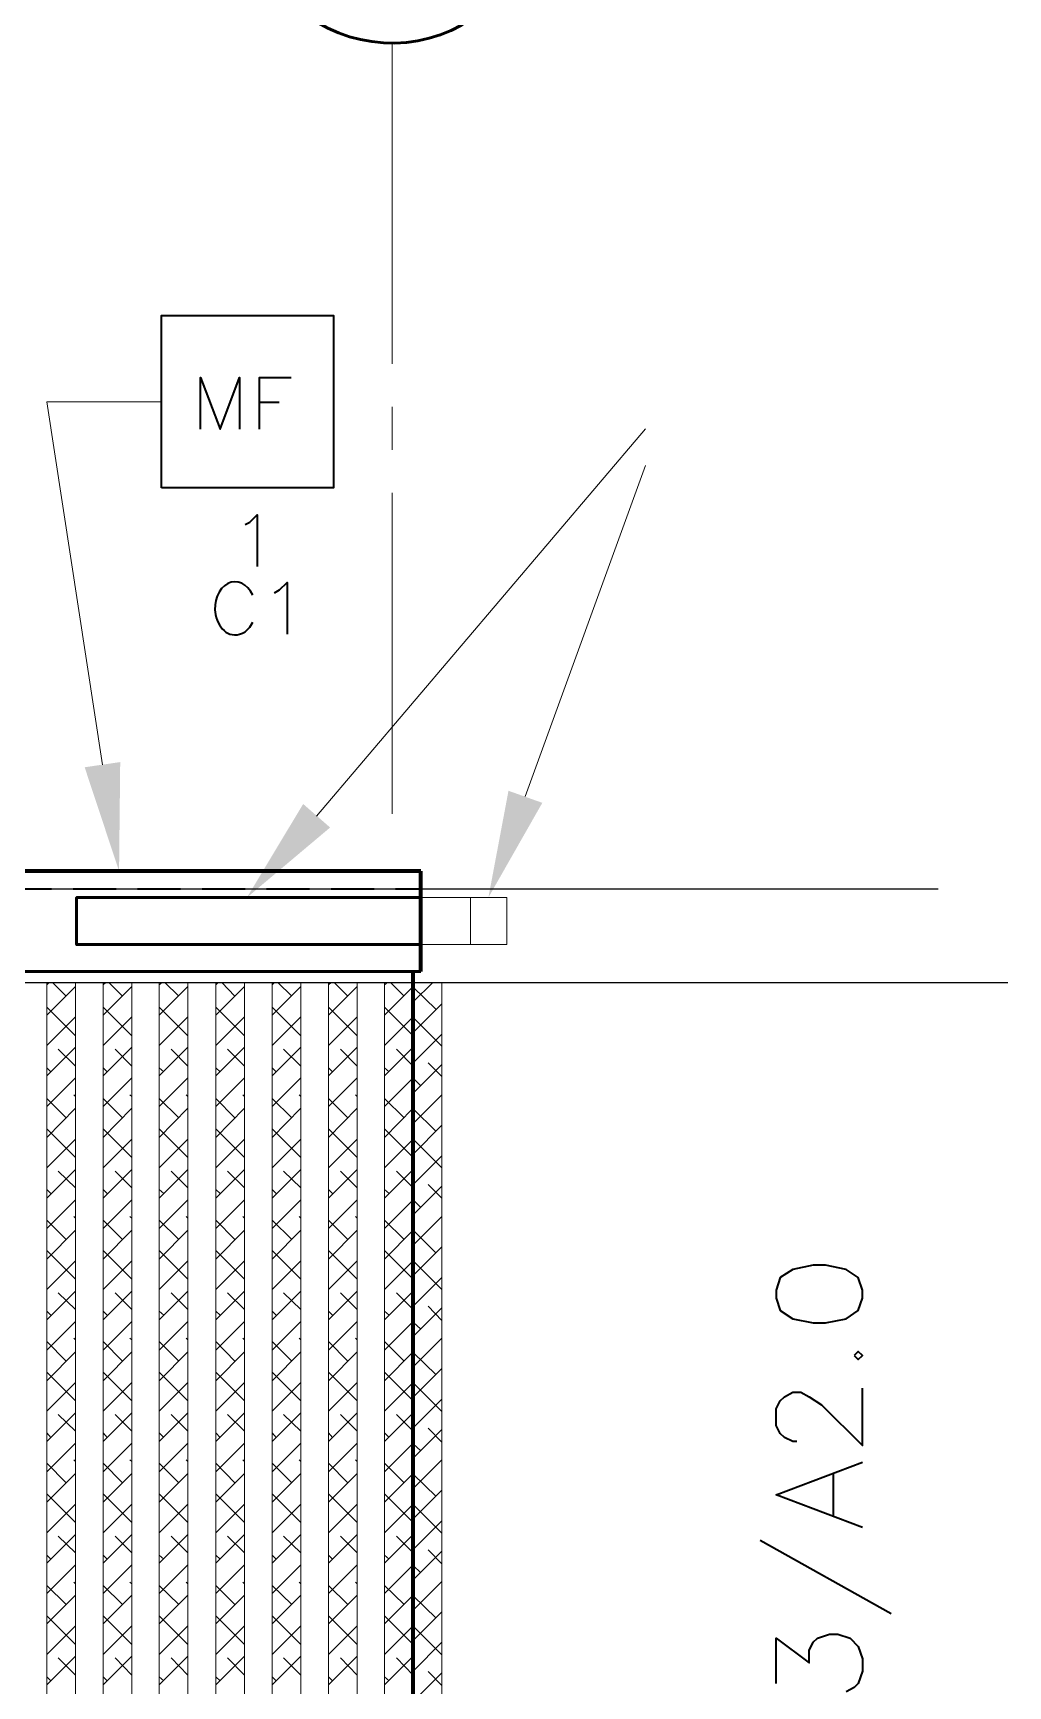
# Model space of a CAD drawing. Header units: inches. Extents: x 5 to 516, y -193 to 129.
# Drawn here: x 132.38 to 138.05, y -84.12 to -74.52 of the extents above; entities that cross this region are included whole.
import ezdxf

# ---------------------------------------------------------------- set-up
doc = ezdxf.new("R2010")
doc.units = ezdxf.units.IN
doc.header["$MEASUREMENT"] = 0
for name, color, linetype in [('Highlight', 210, 'Continuous'), ('PDF4_Geometry', 7, 'Continuous'), ('PDF4_Solid Fills', 7, 'Continuous')]:
    doc.layers.add(name, color=color, linetype=linetype)

msp = doc.modelspace()

# ---------------------------------------------------------------- linework, layer by layer
at = {"layer": 'Highlight'}
for p, q in [((23.3387434, -79.4896516), (137.6392915, -79.4896516)), ((23.3387518, -80.0329832), (138.0451299, -80.0329832))]:
    msp.add_line(p, q, dxfattribs=at)
at = {"layer": 'PDF4_Geometry', "lineweight": 15}
for points in [[(134.4654256, -76.43965), (134.4654256, -74.5763164)], [(132.7820928, -78.7696503), (132.4587595, -76.6596501), (133.1254262, -76.6596501)], [(134.4654256, -76.93965), (134.4654256, -76.68965)], [(134.0254248, -79.0663185), (135.9387583, -76.8163183)], [(135.2387581, -78.9529829), (135.9387581, -77.0296495)], [(134.4654256, -79.0529823), (134.4654256, -77.1896487)], [(134.9220907, -79.8129819), (134.9220907, -79.5396486)]]:
    msp.add_lwpolyline(points, dxfattribs=at)
at = {"layer": 'PDF4_Geometry', "lineweight": 35}
for points in [[(133.1254258, -77.1596478), (133.1254258, -76.1596478), (134.1254259, -76.1596478), (134.1254259, -77.1596478)], [(136.698759, -81.8663167), (136.7220923, -81.93965), (136.7954256, -81.9863167), (136.9120923, -82.00965), (136.9854256, -82.00965), (137.1054257, -81.9863167), (137.1754257, -81.93965), (137.198759, -81.8663167), (137.198759, -81.81965), (137.1754257, -81.7463166), (137.1054257, -81.69965), (136.9854256, -81.6763166), (136.9120923, -81.6763166), (136.7954256, -81.69965), (136.7220923, -81.7463166), (136.698759, -81.81965)], [(137.1520917, -82.19965), (137.175425, -82.2229833), (137.1987584, -82.19965), (137.175425, -82.1763167)]]:
    msp.add_lwpolyline(points, close=True, dxfattribs=at)
for points in [[(133.3520917, -76.8196481), (133.3520917, -76.5196481), (133.4654251, -76.8196481), (133.5787584, -76.5196481), (133.5787584, -76.8196481)], [(133.6954264, -76.8196481), (133.6954264, -76.5196481), (133.8787597, -76.5196481)], [(133.6954264, -76.6629844), (133.8087597, -76.6629844)], [(133.612093, -77.3729827), (133.6387597, -77.3596494), (133.682093, -77.316316), (133.682093, -77.616316)], [(133.7820929, -77.7696502), (133.8120929, -77.7529835), (133.8554262, -77.7096502), (133.8554262, -78.0096502)], [(133.6120913, -77.9963163), (133.6387579, -77.9696497), (133.6554246, -77.9396497)], [(132.2354246, -79.4896516), (132.4854246, -79.4896516)], [(132.6120929, -79.4896516), (132.862093, -79.4896516)], [(132.9854247, -79.4896516), (133.2354247, -79.4896516)], [(133.362093, -79.4896516), (133.612093, -79.4896516)], [(133.7354247, -79.4896516), (133.9854248, -79.4896516)], [(134.1120931, -79.4896516), (134.3620931, -79.4896516)], [(134.4854248, -79.4896516), (134.6320915, -79.4896516)], [(136.8187583, -82.6996501), (136.795425, -82.6996501), (136.745425, -82.6763167), (136.7220916, -82.6529834), (136.6987583, -82.6063167), (136.6987583, -82.50965), (136.7220916, -82.4629834), (136.745425, -82.43965), (136.795425, -82.4129834), (136.8420917, -82.4129834), (136.8887583, -82.43965), (136.9620917, -82.4863167), (137.1987584, -82.7229834), (137.1987584, -82.38965)], [(137.198759, -83.1996501), (136.698759, -83.0096501), (137.198759, -82.8196501)], [(137.0320923, -83.1296495), (137.0320923, -82.8896495)], [(136.6054252, -83.2729838), (137.3654252, -83.6996505)], [(136.698759, -84.1063172), (136.698759, -83.8429839), (136.888759, -83.9863172), (136.888759, -83.9129839), (136.9120923, -83.8663172), (136.938759, -83.8429839), (137.008759, -83.8196505), (137.0554257, -83.8196505), (137.128759, -83.8429839), (137.1754257, -83.8896506), (137.198759, -83.9629839), (137.198759, -84.0329839), (137.1754257, -84.1063172), (137.1520923, -84.1296506), (137.1054257, -84.1529839)]]:
    msp.add_lwpolyline(points, dxfattribs=at)
at = {"layer": 'PDF4_Geometry', "lineweight": 70}
for points in [[(134.6320923, -79.969649), (134.6320923, -79.3863156), (26.9620804, -79.3863156)], [(134.5887573, -98.116318), (134.5887573, -98.2829846), (134.5887573, -79.969649)]]:
    msp.add_lwpolyline(points, dxfattribs=at)
at = {"layer": 'PDF4_Geometry', "lineweight": 50}
msp.add_lwpolyline([(134.6320923, -79.5396495), (134.6320923, -79.8129829), (132.6320921, -79.8129829), (132.6320921, -79.5396495)], close=True, dxfattribs=at)
at = {"layer": 'PDF4_Geometry', "lineweight": 15}
for points in [[(134.6320923, -79.8129829), (134.6320923, -79.5396495), (135.1320923, -79.5396495), (135.1320923, -79.8129829)], [(132.6254257, -97.7829846), (132.6254257, -80.0329832), (132.4587591, -80.0329832), (132.4587591, -97.7829846)], [(132.9520927, -97.7829846), (132.9520927, -80.0329832), (132.785426, -80.0329832), (132.785426, -97.7829846)], [(133.2787597, -97.7829846), (133.2787597, -80.0329832), (133.112093, -80.0329832), (133.112093, -97.7829846)], [(133.6087581, -97.7829846), (133.6087581, -80.0329832), (133.4420915, -80.0329832), (133.4420915, -97.7829846)], [(133.9354251, -97.7829846), (133.9354251, -80.0329832), (133.7687584, -80.0329832), (133.7687584, -97.7829846)], [(134.2620921, -97.7829846), (134.2620921, -80.0329832), (134.0954254, -80.0329832), (134.0954254, -97.7829846)], [(134.5887573, -97.7829846), (134.5887573, -80.0329832), (134.4220907, -80.0329832), (134.4220907, -97.7829846)], [(134.755424, -97.7829846), (134.755424, -80.0329832), (134.5887573, -80.0329832), (134.5887573, -97.7829846)]]:
    msp.add_lwpolyline(points, close=True, dxfattribs=at)
at = {"layer": 'PDF4_Geometry', "lineweight": 50}
msp.add_lwpolyline([(134.6320923, -79.969649), (26.9620804, -79.969649)], dxfattribs=at)
at = {"layer": 'PDF4_Geometry', "color": 8, "lineweight": 15, "true_color": 0x808080}
for points in [[(132.4587591, -80.046316), (132.4720924, -80.0329826)], [(132.4587591, -80.2229822), (132.6254257, -80.0563156)], [(132.5720912, -80.1129833), (132.4920912, -80.0329833)], [(132.785426, -80.046316), (132.8020927, -80.0329826)], [(132.785426, -80.2229822), (132.9520927, -80.0563156)], [(132.8987581, -80.1129833), (132.8187581, -80.0329833)], [(133.112093, -80.046316), (133.1287597, -80.0329826)], [(133.112093, -80.2229822), (133.2787597, -80.0563156)], [(133.2254251, -80.1129833), (133.1454251, -80.0329833)], [(133.4420915, -80.046316), (133.4554248, -80.0329826)], [(133.4420915, -80.2229822), (133.6087581, -80.0563156)], [(133.5520921, -80.1129833), (133.4754254, -80.0329833)], [(133.7687584, -80.046316), (133.7820918, -80.0329826)], [(133.7687584, -80.2229822), (133.9354251, -80.0563156)], [(133.8820922, -80.1129833), (133.8020922, -80.0329833)], [(134.0954254, -80.046316), (134.1120921, -80.0329826)], [(134.0954254, -80.2229822), (134.2620921, -80.0563156)], [(134.2087592, -80.1129833), (134.1287592, -80.0329833)], [(134.4220907, -80.046316), (134.4387573, -80.0329826)], [(134.4220907, -80.2229822), (134.5887573, -80.0563156)], [(134.5354262, -80.1129833), (134.4554262, -80.0329833)], [(134.5887573, -80.1463153), (134.7020907, -80.032982)], [(134.722092, -80.1896503), (134.5887587, -80.0596502)], [(134.5887573, -80.322985), (134.755424, -80.1563183)], [(132.6254257, -80.3429841), (132.4587591, -80.1763175)], [(132.4587591, -80.3996519), (132.6254257, -80.2329852)], [(132.9520927, -80.3429841), (132.785426, -80.1763175)], [(132.785426, -80.3996519), (132.9520927, -80.2329852)], [(133.2787597, -80.3429841), (133.112093, -80.1763175)], [(133.112093, -80.3996519), (133.2787597, -80.2329852)], [(133.6087581, -80.3429841), (133.4420915, -80.1763175)], [(133.4420915, -80.3996519), (133.6087581, -80.2329852)], [(133.9354251, -80.3429841), (133.7687584, -80.1763175)], [(133.7687584, -80.3996519), (133.9354251, -80.2329852)], [(134.2620921, -80.3429841), (134.0954254, -80.1763175)], [(134.0954254, -80.3996519), (134.2620921, -80.2329852)], [(134.5887573, -80.3429841), (134.4220907, -80.1763175)], [(134.4220907, -80.3996519), (134.5887573, -80.2329852)], [(134.755424, -80.4029817), (134.5887573, -80.236315)], [(134.5887573, -80.4996512), (134.755424, -80.3329846)], [(132.4587591, -80.5763148), (132.6254257, -80.4096481)], [(132.6254257, -80.5196504), (132.5254257, -80.4196504)], [(132.785426, -80.5763148), (132.9520927, -80.4096481)], [(132.9520927, -80.5196504), (132.855426, -80.4196504)], [(133.112093, -80.5763148), (133.2787597, -80.4096481)], [(133.2787597, -80.5196504), (133.182093, -80.4196504)], [(133.4420915, -80.5763148), (133.6087581, -80.4096481)], [(133.6087581, -80.5196504), (133.5087581, -80.4196504)], [(133.7687584, -80.5763148), (133.9354251, -80.4096481)], [(133.9354251, -80.5196504), (133.8354251, -80.4196504)], [(134.0954254, -80.5763148), (134.2620921, -80.4096481)], [(134.2620921, -80.5196504), (134.1654254, -80.4196504)], [(134.4220907, -80.5763148), (134.5887573, -80.4096481)], [(134.5887573, -80.5196504), (134.4920907, -80.4196504)], [(132.4820914, -80.5529824), (132.4587581, -80.5296491)], [(132.8087584, -80.5529824), (132.7854251, -80.5296491)], [(133.1387586, -80.5529824), (133.1120919, -80.5296491)], [(133.4654255, -80.5529824), (133.4420922, -80.5296491)], [(133.7920925, -80.5529824), (133.7687592, -80.5296491)], [(134.1187595, -80.5529824), (134.0954261, -80.5296491)], [(134.4487596, -80.5529824), (134.422093, -80.5296491)], [(134.5887573, -80.6763175), (134.755424, -80.5096508)], [(134.755424, -80.5796514), (134.675424, -80.4996514)], [(132.4587591, -80.7529844), (132.6254257, -80.5863178)], [(132.785426, -80.7529844), (132.9520927, -80.5863178)], [(133.112093, -80.7529844), (133.2787597, -80.5863178)], [(133.4420915, -80.7529844), (133.6087581, -80.5863178)], [(133.7687584, -80.7529844), (133.9354251, -80.5863178)], [(134.0954254, -80.7529844), (134.2620921, -80.5863178)], [(134.4220907, -80.7529844), (134.5887573, -80.5863178)], [(134.6320923, -80.6329825), (134.588759, -80.5896492)], [(132.5720912, -80.8196484), (132.4587578, -80.7063151)], [(132.6254257, -80.6963167), (132.6154257, -80.6863167)], [(132.8987581, -80.8196484), (132.7854248, -80.7063151)], [(132.9520927, -80.6963167), (132.9420927, -80.6863167)], [(133.2254251, -80.8196484), (133.1120918, -80.7063151)], [(133.2787597, -80.6963167), (133.2687597, -80.6863167)], [(133.5520921, -80.8196484), (133.4420921, -80.7063151)], [(133.6087581, -80.6963167), (133.5987581, -80.6863167)], [(133.8820922, -80.8196484), (133.7687589, -80.7063151)], [(133.9354251, -80.6963167), (133.9254251, -80.6863167)], [(134.2087592, -80.8196484), (134.0954259, -80.7063151)], [(134.2620921, -80.6963167), (134.2520921, -80.6863167)], [(134.5354262, -80.8196484), (134.4220928, -80.7063151)], [(134.5887573, -80.6963167), (134.5787573, -80.6863167)], [(134.5887573, -80.8529838), (134.755424, -80.6863171)], [(132.4587591, -80.9329839), (132.6254257, -80.7629839)], [(132.785426, -80.9329839), (132.9520927, -80.7629839)], [(133.112093, -80.9329839), (133.2787597, -80.7629839)], [(133.4420915, -80.9329839), (133.6087581, -80.7629839)], [(133.7687584, -80.9329839), (133.9354251, -80.7629839)], [(134.0954254, -80.9329839), (134.2620921, -80.7629839)], [(134.4220907, -80.9329839), (134.5887573, -80.7629839)], [(134.722092, -80.8996519), (134.5887587, -80.7663186)], [(132.6254257, -81.0496492), (132.4587591, -80.8829826)], [(132.9520927, -81.0496492), (132.785426, -80.8829826)], [(133.2787597, -81.0496492), (133.112093, -80.8829826)], [(133.6087581, -81.0496492), (133.4420915, -80.8829826)], [(133.9354251, -81.0496492), (133.7687584, -80.8829826)], [(134.2620921, -81.0496492), (134.0954254, -80.8829826)], [(134.5887573, -81.0496492), (134.4220907, -80.8829826)], [(134.5887573, -81.0296501), (134.755424, -80.8629834)], [(132.4587591, -81.1096502), (132.6254257, -80.9429835)], [(132.785426, -81.1096502), (132.9520927, -80.9429835)], [(133.112093, -81.1096502), (133.2787597, -80.9429835)], [(133.4420915, -81.1096502), (133.6087581, -80.9429835)], [(133.7687584, -81.1096502), (133.9354251, -80.9429835)], [(134.0954254, -81.1096502), (134.2620921, -80.9429835)], [(134.755424, -81.1096502), (134.5887573, -80.9429835), (134.4220907, -81.1096502)], [(132.4587591, -81.2863165), (132.6254257, -81.1196498)], [(132.6254257, -81.2263155), (132.5254257, -81.1296488)], [(132.785426, -81.2863165), (132.9520927, -81.1196498)], [(132.9520927, -81.2263155), (132.855426, -81.1296488)], [(133.112093, -81.2863165), (133.2787597, -81.1196498)], [(133.2787597, -81.2263155), (133.182093, -81.1296488)], [(133.4420915, -81.2863165), (133.6087581, -81.1196498)], [(133.6087581, -81.2263155), (133.5087581, -81.1296488)], [(133.7687584, -81.2863165), (133.9354251, -81.1196498)], [(133.9354251, -81.2263155), (133.8354251, -81.1296488)], [(134.0954254, -81.2863165), (134.2620921, -81.1196498)], [(134.2620921, -81.2263155), (134.1654254, -81.1296488)], [(134.4220907, -81.2863165), (134.5887573, -81.1196498)], [(134.5887573, -81.2263155), (134.4920907, -81.1296488)], [(134.5887573, -81.2063163), (134.755424, -81.0396496)], [(134.5887573, -81.3829826), (134.755424, -81.2163159)], [(134.755424, -81.2863165), (134.675424, -81.2063165)], [(132.4820914, -81.2596509), (132.4587581, -81.2363176)], [(132.4587591, -81.4629827), (132.6254257, -81.2963161)], [(132.8087584, -81.2596509), (132.7854251, -81.2363176)], [(132.785426, -81.4629827), (132.9520927, -81.2963161)], [(133.1387586, -81.2596509), (133.1120919, -81.2363176)], [(133.112093, -81.4629827), (133.2787597, -81.2963161)], [(133.4420915, -81.4629827), (133.6087581, -81.2963161)], [(133.4654255, -81.2596509), (133.4420922, -81.2363176)], [(133.7687584, -81.4629827), (133.9354251, -81.2963161)], [(133.7920925, -81.2596509), (133.7687592, -81.2363176)], [(134.0954254, -81.4629827), (134.2620921, -81.2963161)], [(134.1187595, -81.2596509), (134.0954261, -81.2363176)], [(134.4220907, -81.4629827), (134.5887573, -81.2963161)], [(134.4487596, -81.2596509), (134.422093, -81.2363176)], [(134.6320923, -81.339651), (134.588759, -81.2963177)], [(132.5720912, -81.5263169), (132.4587578, -81.4129836)], [(132.6254257, -81.4029818), (132.6154257, -81.3929818)], [(132.8987581, -81.5263169), (132.7854248, -81.4129836)], [(132.9520927, -81.4029818), (132.9420927, -81.3929818)], [(133.2254251, -81.5263169), (133.1120918, -81.4129836)], [(133.2787597, -81.4029818), (133.2687597, -81.3929818)], [(133.5520921, -81.5263169), (133.4420921, -81.4129836)], [(133.6087581, -81.4029818), (133.5987581, -81.3929818)], [(133.8820922, -81.5263169), (133.7687589, -81.4129836)], [(133.9354251, -81.4029818), (133.9254251, -81.3929818)], [(134.2087592, -81.5263169), (134.0954259, -81.4129836)], [(134.2620921, -81.4029818), (134.2520921, -81.3929818)], [(134.5354262, -81.5263169), (134.4220928, -81.4129836)], [(134.5887573, -81.4029818), (134.5787573, -81.3929818)], [(134.5887573, -81.5596489), (134.755424, -81.3929822)], [(132.4587591, -81.639649), (132.6254257, -81.4729823)], [(132.785426, -81.639649), (132.9520927, -81.4729823)], [(133.112093, -81.639649), (133.2787597, -81.4729823)], [(133.4420915, -81.639649), (133.6087581, -81.4729823)], [(133.7687584, -81.639649), (133.9354251, -81.4729823)], [(134.0954254, -81.639649), (134.2620921, -81.4729823)], [(134.4220907, -81.639649), (134.5887573, -81.4729823)], [(134.722092, -81.606317), (134.5887587, -81.4729837)], [(132.6254257, -81.7563177), (132.4587591, -81.589651)], [(132.9520927, -81.7563177), (132.785426, -81.589651)], [(133.2787597, -81.7563177), (133.112093, -81.589651)], [(133.6087581, -81.7563177), (133.4420915, -81.589651)], [(133.9354251, -81.7563177), (133.7687584, -81.589651)], [(134.2620921, -81.7563177), (134.0954254, -81.589651)], [(134.5887573, -81.7563177), (134.4220907, -81.589651)], [(134.5887573, -81.7363151), (134.755424, -81.5696485)], [(132.4587591, -81.8163187), (132.6254257, -81.649652)], [(132.785426, -81.8163187), (132.9520927, -81.649652)], [(133.112093, -81.8163187), (133.2787597, -81.649652)], [(133.4420915, -81.8163187), (133.6087581, -81.649652)], [(133.7687584, -81.8163187), (133.9354251, -81.649652)], [(134.0954254, -81.8163187), (134.2620921, -81.649652)], [(134.755424, -81.8163187), (134.5887573, -81.649652), (134.4220907, -81.8163187)], [(134.5887573, -81.9129848), (134.755424, -81.7463181)], [(132.4587591, -81.9929816), (132.6254257, -81.8263149)], [(132.6254257, -81.932984), (132.5254257, -81.8363173)], [(132.785426, -81.9929816), (132.9520927, -81.8263149)], [(132.9520927, -81.932984), (132.855426, -81.8363173)], [(133.112093, -81.9929816), (133.2787597, -81.8263149)], [(133.2787597, -81.932984), (133.182093, -81.8363173)], [(133.4420915, -81.9929816), (133.6087581, -81.8263149)], [(133.6087581, -81.932984), (133.5087581, -81.8363173)], [(133.7687584, -81.9929816), (133.9354251, -81.8263149)], [(133.9354251, -81.932984), (133.8354251, -81.8363173)], [(134.0954254, -81.9929816), (134.2620921, -81.8263149)], [(134.2620921, -81.932984), (134.1654254, -81.8363173)], [(134.4220907, -81.9929816), (134.5887573, -81.8263149)], [(134.5887573, -81.932984), (134.4920907, -81.8363173)], [(132.4820914, -81.966316), (132.4587581, -81.9429826)], [(132.8087584, -81.966316), (132.7854251, -81.9429826)], [(133.1387586, -81.966316), (133.1120919, -81.9429826)], [(133.4654255, -81.966316), (133.4420922, -81.9429826)], [(133.7920925, -81.966316), (133.7687592, -81.9429826)], [(134.1187595, -81.966316), (134.0954261, -81.9429826)], [(134.4487596, -81.966316), (134.422093, -81.9429826)], [(134.5887573, -82.0896511), (134.755424, -81.9229844)], [(134.755424, -81.9963182), (134.675424, -81.9129848)], [(132.4587591, -82.1696512), (132.6254257, -82.0029845)], [(132.785426, -82.1696512), (132.9520927, -82.0029845)], [(133.112093, -82.1696512), (133.2787597, -82.0029845)], [(133.4420915, -82.1696512), (133.6087581, -82.0029845)], [(133.7687584, -82.1696512), (133.9354251, -82.0029845)], [(134.0954254, -82.1696512), (134.2620921, -82.0029845)], [(134.4220907, -82.1696512), (134.5887573, -82.0029845)], [(134.6320923, -82.0463161), (134.588759, -82.0063161)], [(132.5720912, -82.2329854), (132.4587578, -82.119652)], [(132.4587591, -82.3463175), (132.6254257, -82.1796508)], [(132.6254257, -82.1096503), (132.6154257, -82.0996503)], [(132.8987581, -82.2329854), (132.7854248, -82.119652)], [(132.785426, -82.3463175), (132.9520927, -82.1796508)], [(132.9520927, -82.1096503), (132.9420927, -82.0996503)], [(133.2254251, -82.2329854), (133.1120918, -82.119652)], [(133.112093, -82.3463175), (133.2787597, -82.1796508)], [(133.2787597, -82.1096503), (133.2687597, -82.0996503)], [(133.4420915, -82.3463175), (133.6087581, -82.1796508)], [(133.5520921, -82.2329854), (133.4420921, -82.119652)], [(133.6087581, -82.1096503), (133.5987581, -82.0996503)], [(133.7687584, -82.3463175), (133.9354251, -82.1796508)], [(133.8820922, -82.2329854), (133.7687589, -82.119652)], [(133.9354251, -82.1096503), (133.9254251, -82.0996503)], [(134.0954254, -82.3463175), (134.2620921, -82.1796508)], [(134.2087592, -82.2329854), (134.0954259, -82.119652)], [(134.2620921, -82.1096503), (134.2520921, -82.0996503)], [(134.4220907, -82.3463175), (134.5887573, -82.1796508)], [(134.5354262, -82.2329854), (134.4220928, -82.119652)], [(134.5887573, -82.1096503), (134.5787573, -82.0996503)], [(134.5887573, -82.2663174), (134.755424, -82.0996507)], [(134.722092, -82.3129821), (134.5887587, -82.1829821)], [(134.5887573, -82.4429836), (134.755424, -82.276317)], [(132.6254257, -82.4629828), (132.4587591, -82.2963161)], [(132.4587591, -82.5229838), (132.6254257, -82.3563171)], [(132.9520927, -82.4629828), (132.785426, -82.2963161)], [(132.785426, -82.5229838), (132.9520927, -82.3563171)], [(133.2787597, -82.4629828), (133.112093, -82.2963161)], [(133.112093, -82.5229838), (133.2787597, -82.3563171)], [(133.6087581, -82.4629828), (133.4420915, -82.2963161)], [(133.4420915, -82.5229838), (133.6087581, -82.3563171)], [(133.9354251, -82.4629828), (133.7687584, -82.2963161)], [(133.7687584, -82.5229838), (133.9354251, -82.3563171)], [(134.2620921, -82.4629828), (134.0954254, -82.2963161)], [(134.0954254, -82.5229838), (134.2620921, -82.3563171)], [(134.5887573, -82.4629828), (134.4220907, -82.2963161)], [(134.4220907, -82.5229838), (134.5887573, -82.3563171)], [(134.755424, -82.526317), (134.5887573, -82.3596503)], [(134.5887573, -82.6196499), (134.755424, -82.4529832)], [(132.4587591, -82.6996501), (132.6254257, -82.5329834)], [(132.6254257, -82.6396491), (132.5254257, -82.5429824)], [(132.785426, -82.6996501), (132.9520927, -82.5329834)], [(132.9520927, -82.6396491), (132.855426, -82.5429824)], [(133.112093, -82.6996501), (133.2787597, -82.5329834)], [(133.2787597, -82.6396491), (133.182093, -82.5429824)], [(133.4420915, -82.6996501), (133.6087581, -82.5329834)], [(133.6087581, -82.6396491), (133.5087581, -82.5429824)], [(133.7687584, -82.6996501), (133.9354251, -82.5329834)], [(133.9354251, -82.6396491), (133.8354251, -82.5429824)], [(134.0954254, -82.6996501), (134.2620921, -82.5329834)], [(134.2620921, -82.6396491), (134.1654254, -82.5429824)], [(134.4220907, -82.6996501), (134.5887573, -82.5329834)], [(134.5887573, -82.6396491), (134.4920907, -82.5429824)], [(132.4820914, -82.6763177), (132.4587581, -82.649651)], [(132.8087584, -82.6763177), (132.7854251, -82.649651)], [(133.1387586, -82.6763177), (133.1120919, -82.649651)], [(133.4654255, -82.6763177), (133.4420922, -82.649651)], [(133.7920925, -82.6763177), (133.7687592, -82.649651)], [(134.1187595, -82.6763177), (134.0954261, -82.649651)], [(134.4487596, -82.6763177), (134.422093, -82.649651)], [(134.5887573, -82.7963162), (134.755424, -82.6296495)], [(134.755424, -82.7029832), (134.675424, -82.6229832)], [(132.4587591, -82.8763163), (132.6254257, -82.7096496)], [(132.785426, -82.8763163), (132.9520927, -82.7096496)], [(133.112093, -82.8763163), (133.2787597, -82.7096496)], [(133.4420915, -82.8763163), (133.6087581, -82.7096496)], [(133.7687584, -82.8763163), (133.9354251, -82.7096496)], [(134.0954254, -82.8763163), (134.2620921, -82.7096496)], [(134.4220907, -82.8763163), (134.5887573, -82.7096496)], [(134.6320923, -82.7529846), (134.588759, -82.7129846)], [(132.5720912, -82.9396505), (132.4587578, -82.8263171)], [(132.6254257, -82.8163188), (132.6154257, -82.8063188)], [(132.8987581, -82.9396505), (132.7854248, -82.8263171)], [(132.9520927, -82.8163188), (132.9420927, -82.8063188)], [(133.2254251, -82.9396505), (133.1120918, -82.8263171)], [(133.2787597, -82.8163188), (133.2687597, -82.8063188)], [(133.5520921, -82.9396505), (133.4420921, -82.8263171)], [(133.6087581, -82.8163188), (133.5987581, -82.8063188)], [(133.8820922, -82.9396505), (133.7687589, -82.8263171)], [(133.9354251, -82.8163188), (133.9254251, -82.8063188)], [(134.2087592, -82.9396505), (134.0954259, -82.8263171)], [(134.2620921, -82.8163188), (134.2520921, -82.8063188)], [(134.5354262, -82.9396505), (134.4220928, -82.8263171)], [(134.5887573, -82.8163188), (134.5787573, -82.8063188)], [(134.5887573, -82.9729825), (134.755424, -82.8063158)], [(132.4587591, -83.0529826), (132.6254257, -82.8863159)], [(132.785426, -83.0529826), (132.9520927, -82.8863159)], [(133.112093, -83.0529826), (133.2787597, -82.8863159)], [(133.4420915, -83.0529826), (133.6087581, -82.8863159)], [(133.7687584, -83.0529826), (133.9354251, -82.8863159)], [(134.0954254, -83.0529826), (134.2620921, -82.8863159)], [(134.4220907, -83.0529826), (134.5887573, -82.8863159)], [(134.722092, -83.0196506), (134.5887587, -82.8896506)], [(132.6254257, -83.1696513), (132.4587591, -83.0029846)], [(132.9520927, -83.1696513), (132.785426, -83.0029846)], [(133.2787597, -83.1696513), (133.112093, -83.0029846)], [(133.6087581, -83.1696513), (133.4420915, -83.0029846)], [(133.9354251, -83.1696513), (133.7687584, -83.0029846)], [(134.2620921, -83.1696513), (134.0954254, -83.0029846)], [(134.5887573, -83.1696513), (134.4220907, -83.0029846)], [(134.5887573, -83.1496521), (134.755424, -82.9829854)], [(132.4587591, -83.2296489), (132.6254257, -83.0629822)], [(132.785426, -83.2296489), (132.9520927, -83.0629822)], [(133.112093, -83.2296489), (133.2787597, -83.0629822)], [(133.4420915, -83.2296489), (133.6087581, -83.0629822)], [(133.7687584, -83.2296489), (133.9354251, -83.0629822)], [(134.0954254, -83.2296489), (134.2620921, -83.0629822)], [(134.4220907, -83.2296489), (134.5887573, -83.0629822)], [(134.755424, -83.2329855), (134.5887573, -83.0663188)], [(132.4587591, -83.4063185), (132.6254257, -83.2396519)], [(132.785426, -83.4063185), (132.9520927, -83.2396519)], [(133.112093, -83.4063185), (133.2787597, -83.2396519)], [(133.4420915, -83.4063185), (133.6087581, -83.2396519)], [(133.7687584, -83.4063185), (133.9354251, -83.2396519)], [(134.0954254, -83.4063185), (134.2620921, -83.2396519)], [(134.4220907, -83.4063185), (134.5887573, -83.2396519)], [(134.5887573, -83.326315), (134.755424, -83.1596483)], [(132.6254257, -83.3463176), (132.5254257, -83.2496509)], [(132.9520927, -83.3463176), (132.855426, -83.2496509)], [(133.2787597, -83.3463176), (133.182093, -83.2496509)], [(133.6087581, -83.3463176), (133.5087581, -83.2496509)], [(133.9354251, -83.3463176), (133.8354251, -83.2496509)], [(134.2620921, -83.3463176), (134.1654254, -83.2496509)], [(134.5887573, -83.3463176), (134.4920907, -83.2496509)], [(134.5887573, -83.5029847), (134.755424, -83.336318)], [(134.755424, -83.4096483), (134.675424, -83.3296483)], [(132.4820914, -83.3829828), (132.4587581, -83.3596494)], [(132.4587591, -83.5829848), (132.6254257, -83.4163181)], [(132.8087584, -83.3829828), (132.7854251, -83.3596494)], [(132.785426, -83.5829848), (132.9520927, -83.4163181)], [(133.1387586, -83.3829828), (133.1120919, -83.3596494)], [(133.112093, -83.5829848), (133.2787597, -83.4163181)], [(133.4420915, -83.5829848), (133.6087581, -83.4163181)], [(133.4654255, -83.3829828), (133.4420922, -83.3596494)], [(133.7687584, -83.5829848), (133.9354251, -83.4163181)], [(133.7920925, -83.3829828), (133.7687592, -83.3596494)], [(134.0954254, -83.5829848), (134.2620921, -83.4163181)], [(134.1187595, -83.3829828), (134.0954261, -83.3596494)], [(134.4220907, -83.5829848), (134.5887573, -83.4163181)], [(134.4487596, -83.3829828), (134.422093, -83.3596494)], [(134.6320923, -83.4629829), (134.588759, -83.4196496)], [(132.6254257, -83.5263171), (132.6154257, -83.5163171)], [(132.9520927, -83.5263171), (132.9420927, -83.5163171)], [(133.2787597, -83.5263171), (133.2687597, -83.5163171)], [(133.6087581, -83.5263171), (133.5987581, -83.5163171)], [(133.9354251, -83.5263171), (133.9254251, -83.5163171)], [(134.2620921, -83.5263171), (134.2520921, -83.5163171)], [(134.5887573, -83.5263171), (134.5787573, -83.5163171)], [(134.5887573, -83.6796509), (134.755424, -83.5129843)], [(132.5720912, -83.6463156), (132.4587578, -83.5363156)], [(132.4587591, -83.7596511), (132.6254257, -83.5929844)], [(132.8987581, -83.6463156), (132.7854248, -83.5363156)], [(132.785426, -83.7596511), (132.9520927, -83.5929844)], [(133.2254251, -83.6463156), (133.1120918, -83.5363156)], [(133.112093, -83.7596511), (133.2787597, -83.5929844)], [(133.4420915, -83.7596511), (133.6087581, -83.5929844)], [(133.5520921, -83.6463156), (133.4420921, -83.5363156)], [(133.7687584, -83.7596511), (133.9354251, -83.5929844)], [(133.8820922, -83.6463156), (133.7687589, -83.5363156)], [(134.0954254, -83.7596511), (134.2620921, -83.5929844)], [(134.2087592, -83.6463156), (134.0954259, -83.5363156)], [(134.4220907, -83.7596511), (134.5887573, -83.5929844)], [(134.5354262, -83.6463156), (134.4220928, -83.5363156)], [(134.722092, -83.7263157), (134.5887587, -83.5963157)], [(132.6254257, -83.8796496), (132.4587591, -83.7129829)], [(132.9520927, -83.8796496), (132.785426, -83.7129829)], [(133.2787597, -83.8796496), (133.112093, -83.7129829)], [(133.6087581, -83.8796496), (133.4420915, -83.7129829)], [(133.9354251, -83.8796496), (133.7687584, -83.7129829)], [(134.2620921, -83.8796496), (134.0954254, -83.7129829)], [(134.5887573, -83.8796496), (134.4220907, -83.7129829)], [(134.5887573, -83.8563172), (134.755424, -83.6896505)], [(132.4587591, -83.9363174), (132.6254257, -83.7696507)], [(132.785426, -83.9363174), (132.9520927, -83.7696507)], [(133.112093, -83.9363174), (133.2787597, -83.7696507)], [(133.4420915, -83.9363174), (133.6087581, -83.7696507)], [(133.7687584, -83.9363174), (133.9354251, -83.7696507)], [(134.0954254, -83.9363174), (134.2620921, -83.7696507)], [(134.4220907, -83.9363174), (134.5887573, -83.7696507)], [(134.755424, -83.9396506), (134.5887573, -83.7729839)], [(134.5887573, -84.0329835), (134.755424, -83.8663168)], [(132.4587591, -84.1129836), (132.6254257, -83.946317)], [(132.6254257, -84.0563159), (132.5254257, -83.9563159)], [(132.785426, -84.1129836), (132.9520927, -83.946317)], [(132.9520927, -84.0563159), (132.855426, -83.9563159)], [(133.112093, -84.1129836), (133.2787597, -83.946317)], [(133.2787597, -84.0563159), (133.182093, -83.9563159)], [(133.4420915, -84.1129836), (133.6087581, -83.946317)], [(133.6087581, -84.0563159), (133.5087581, -83.9563159)], [(133.7687584, -84.1129836), (133.9354251, -83.946317)], [(133.9354251, -84.0563159), (133.8354251, -83.9563159)], [(134.0954254, -84.1129836), (134.2620921, -83.946317)], [(134.2620921, -84.0563159), (134.1654254, -83.9563159)], [(134.4220907, -84.1129836), (134.5887573, -83.946317)], [(134.5887573, -84.0563159), (134.4920907, -83.9563159)], [(132.4820914, -84.0896512), (132.4587581, -84.0663179)], [(132.8087584, -84.0896512), (132.7854251, -84.0663179)], [(133.1387586, -84.0896512), (133.1120919, -84.0663179)], [(133.4654255, -84.0896512), (133.4420922, -84.0663179)], [(133.7920925, -84.0896512), (133.7687592, -84.0663179)], [(134.1187595, -84.0896512), (134.0954261, -84.0663179)], [(134.4487596, -84.0896512), (134.422093, -84.0663179)], [(134.5887573, -84.2096498), (134.755424, -84.0429831)], [(134.755424, -84.1163168), (134.675424, -84.0363168)]]:
    msp.add_lwpolyline(points, dxfattribs=at)
at = {"layer": 'PDF4_Geometry', "lineweight": 35}
msp.add_ellipse((133.5542609, -77.8636658), major_axis=(-0.0028421, 0.1584226), ratio=0.746793198, start_param=5.23346592, end_param=8.048211199, dxfattribs=at)
at = {"layer": 'PDF4_Geometry', "lineweight": 50}
msp.add_open_spline([(133.645426, -73.8529839), (133.7832037, -74.7615395), (135.0200927, -74.8365395), (135.2654261, -73.9496506)], degree=3, dxfattribs=at)
at = {"layer": 'PDF4_Geometry', "lineweight": 35}
msp.add_open_spline([(133.4387579, -77.8963163), (133.459369, -77.9831497), (133.521869, -78.0457052), (133.6120913, -77.9963163)], degree=3, dxfattribs=at)
at = {"layer": 'PDF4_Solid Fills', "lineweight": 15, "transparency": 33554559}
for points in [[(132.6787586, -78.7829831), (132.8787586, -79.3863165), (132.8854253, -78.7529831)], [(135.3387574, -78.9896515), (135.025424, -79.5396516), (135.1420907, -78.9196515)], [(134.105425, -79.1329824), (133.6220916, -79.5396491), (133.9487583, -78.9963157)]]:
    msp.add_solid(points, dxfattribs=at)

doc.saveas('drawing.dxf')
